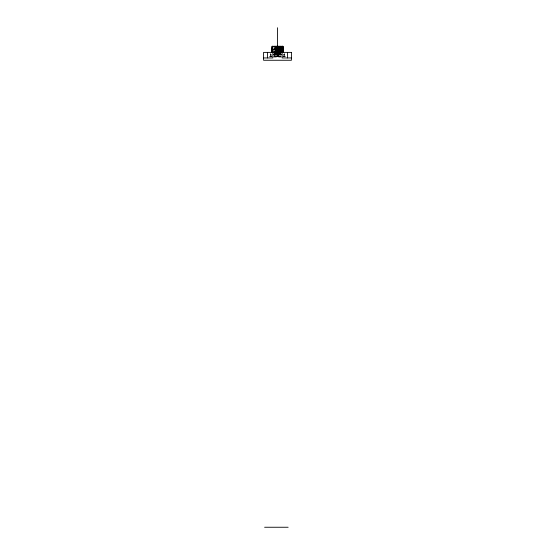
<?xml version="1.0" encoding="UTF-8"?>
<svg xmlns="http://www.w3.org/2000/svg" width="555" height="555" viewBox="0 0 555 555"><rect width="100%" height="100%" fill="white"/><g stroke="black" fill="none" stroke-linecap="round" stroke-linejoin="round"><path stroke-width="0.42" stroke-dasharray="2.77 2.08" d="M276.896 54.924C281.066 54.612 275.932 55.132 274.149 54.834L280.906 54.834L276.21 54.834M278.492 53.904L278.499 53.433M280.31 52.371L280.004 54.279L279.658 52.371C279.998 54.404 277.125 57.311 275.835 54.279L276.196 53.433L277.424 53.433L277.736 55.493L279.581 53.904L280.039 54.279L280.4 53.904M279.373 53.904L277.722 55.424L277.493 56.874L277.5 54.147L280.885 54.196L276.334 54.196M279.352 53.433L279.2 54.279C276.751 57.526 277.66 53.141 277.542 56.874L277.611 53.433L278.839 53.433L278.839 53.904M277.472 53.904L277.542 56.874L277.562 52.371M277.382 54.196L276.543 54.161L281.024 54.147M278.173 54.924L277.181 54.924M277.639 55.188L276.633 56.874L277.333 55.285L279.2 54.279L279.172 52.371M270.424 56.222L270.438 54.369L272.158 54.369M278.763 52.371L278.749 53.904L277.361 55.576L275.835 54.279L275.773 52.371M275.245 53.904L275.252 53.433M277.451 53.904L277.472 52.371M279.269 53.904L277.271 55.389L276.633 56.874L277.333 55.493L276.674 54.279L277.049 52.371M277.063 53.904L277.07 53.433M274.295 52.371C272.505 57.408 282.544 51.705 280.976 55.757M275.377 52.371L274.996 54.279L275.453 53.904L275.793 54.279L275.863 52.371M276.001 53.904L276.015 53.433L274.031 53.433M275.682 53.433L275.793 54.279L275.766 53.904M283.3 56.874L284.021 54.369M278.679 54.341L274.316 54.369L274.635 53.904L275.03 54.279L274.725 52.371M274.78 53.904L274.801 53.433M270.514 56.874L270.528 56.499M277.278 55.458C277.66 55.403 277.153 54.695 277.542 56.874C277.632 55.139 277.722 55.514 277.333 55.285L276.286 53.904L276.272 52.371L275.835 54.279L277.347 55.521L279.158 53.904M277.493 56.874L277.694 55.549L276.175 53.904M277.757 55.354L275.856 53.904M269.813 56.894L269.82 56.222L272.255 56.222M277.729 55.389L277.278 55.354M277.306 55.389L278.853 53.904L279.2 54.279L277.715 55.458L276.633 54.279L277.139 53.904L277.368 55.576L278.402 54.279L277.986 52.371L277.271 55.389M277.965 53.433L278.402 54.279L277.396 55.188L278.402 56.874L276.633 54.279L278.36 56.874L277.396 55.188L277.673 53.904M280.719 54.369L280.74 52.371M277.895 53.904L277.354 55.257L277.722 55.521L276.674 54.279L277.569 55.604L277.361 53.904M277.431 55.174L277.25 53.904M277.34 55.549L278.36 54.279L277.465 55.604L277.493 54.279M274.357 53.904L274.281 54.321L274.545 53.904M278.603 54.896L278.138 54.924M277.465 55.174L277.66 55.549M275.835 54.279L275.96 53.904M274.447 53.904L274.024 55.757M274.149 54.196L278.27 54.196M274.892 54.161L274.302 54.161L274.85 54.196M277.403 55.576L277.722 55.257M280.788 54.279L280.677 53.904M275.634 54.189L274.01 54.147M281.101 54.161L280.136 54.175M275.634 54.834L273.899 54.855L281.135 54.855L279.352 54.924M278.672 54.147L278.083 54.147M276.459 54.896L277.535 54.855M276.952 54.147L276.362 54.147M278.936 54.612L273.858 54.647L275.467 54.612L274.337 54.647M279.109 54.196L279.866 54.196M275.37 54.924L275.793 54.924M278.929 54.647L276.328 54.619L278.707 54.619M274.857 54.612L278.242 54.647M274.69 54.612L274.295 54.619L275.231 54.619M279.775 54.619L281.184 54.612L278.61 54.681M276.82 54.612L276.619 54.647M273.892 54.681L278.582 54.681M274.579 54.681L278.832 54.647M275.675 54.924L273.955 54.924M275.433 54.647L275.058 54.647M276.106 54.647L276.681 54.647M276.876 54.647L276.203 54.647M279.803 54.619L280.004 54.647M281.003 53.433L279.019 53.433L279.2 54.279L278.964 53.904M275.141 53.557L275.703 53.557M276.876 53.557L278.159 53.557M279.332 53.557L279.893 53.557M273.913 53.904L281.121 53.904M273.892 54.085L281.128 54.085M273.837 54.196L281.149 54.196M273.351 54.369L281.683 54.369M282.953 54.369L284.597 54.369L284.611 56.222M273.955 55.014L281.08 55.014M274.01 56.222L280.99 56.222M282.779 56.222L285.18 56.222L285.187 56.915M277.493 56.319L278.402 56.319M272.255 56.499L270.049 56.222M273.684 56.499L281.087 56.499M282.772 56.499L284.986 56.222M269.82 56.839L272.068 56.839M273.768 56.874L281.295 56.874M282.932 56.839L285.18 56.839M273.643 56.985L281.357 56.985M278.159 54.647L278.617 54.647M279.366 54.175L279.727 54.196M278.582 54.674L279.588 54.681M279.588 54.674L280.455 54.681M280.455 54.674L281.121 54.681M274.149 54.834L275.481 54.924M275.558 53.904L275.793 54.279M276.674 54.279L277.32 55.32M271.013 54.369L271.735 56.874M284.507 56.499L284.521 56.874M280.233 53.433L280.254 53.904M279.262 52.371L279.283 53.904M279.782 53.433L279.782 53.904M276.536 53.433L276.536 53.904M284.764 53.155L284.764 56.222M270.236 53.155L270.236 56.222M277.68 54.612L277.146 54.647L277.666 54.647M281.184 54.612L273.83 54.612L281.177 54.647"/><path stroke-width="0.83" d="M280.566 49.714L280.913 52.669M273.754 52.309L274.302 46.301M277.618 51.962L277.562 46.301M280.31 52.371L280.33 46.301M272.339 47.813L272.311 52.378L272.359 46.301M272.436 52.378L272.484 46.301M279.456 51.962L279.255 46.301M278.763 52.371L278.818 46.301M278.423 52.343A7.062 1.804 -90 0 0 278.367 51.955L278.291 46.301M272.11 46.301L272.033 52.371L272.096 46.301L282.939 46.301L283.015 52.371M272.019 52.378L272.082 47.813M274.17 46.884L274.177 46.301M277.049 52.371L277.125 46.301M277.111 51.962L277.202 46.301M272.172 52.371L272.193 50.845M276.113 48.632L276.147 46.301M275.377 52.371L275.474 46.301M276.501 48.632L276.487 49.312L277.028 49.215M274.239 49.312L274.295 48.632M276.39 51.962L276.48 46.301M273.872 49.714L274.094 49.312M278.187 49.714L277.743 49.714M277.729 49.215L277.59 48.632M277 49.714L276.556 49.714M277.868 49.215L278.131 49.215M274.288 49.215L275.641 49.215M276.508 49.215L277.167 49.215M277.597 49.215L278.263 49.215M274.024 49.714L275.488 49.714M276.418 49.714L277.146 49.714M277.59 49.714L278.332 49.714M278.894 49.714L279.394 49.714M275.28 49.846L275.696 49.846M277.687 49.846L278.208 49.846M278.707 49.846L279.179 49.846M274.017 51.622L275.016 51.622M275.259 51.677L275.675 51.677M277.618 51.622L279.38 51.622M263.59 57.949L272.866 57.949L272.866 52.385M291.41 57.949L282.134 57.949L282.134 52.385M264.603 527.25L288.149 527.25M278.312 51.58L278.367 51.955M278.832 51.962L278.783 51.24M280.324 47.813L280.448 52.378M278.804 47.813L278.922 52.378M282.044 52.378L281.926 46.301L281.947 52.371M277.111 47.813L277.216 52.378M282.668 46.301L282.772 52.378M282.127 46.301L282.231 52.371M280.629 46.301L280.74 52.371M275.453 47.813L275.53 52.378M282.766 46.301L282.863 52.371M279.165 46.301L279.262 52.378M282.925 46.301L283.001 52.371M277.562 52.378L277.528 27.75M282.682 47.813L282.717 52.371M275.814 46.301L275.863 52.371M287.448 52.385L287.448 57.949M267.552 52.385L267.552 57.949M276.584 52.343A7.062 1.852 -90 0 1 276.64 51.955M291.41 52.385L263.59 52.385L263.59 60.266L291.41 60.266L291.41 52.385"/></g></svg>
